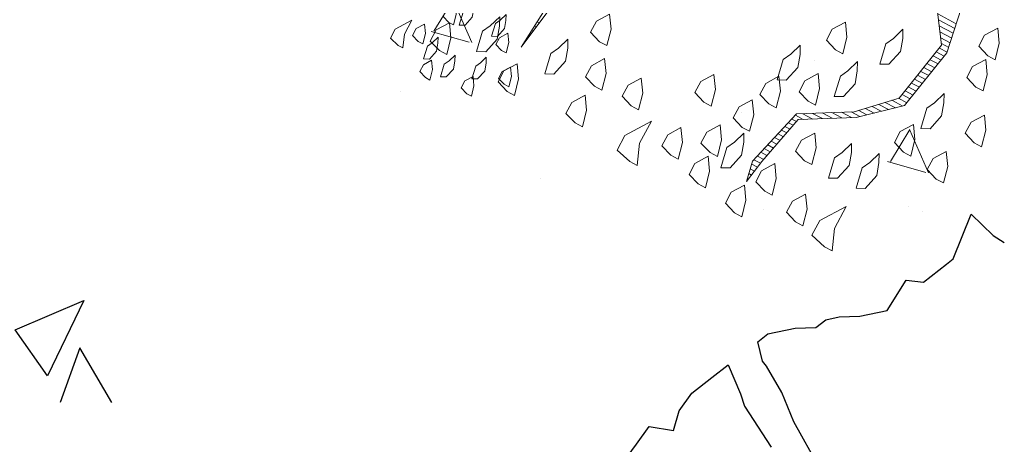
# Model space of a CAD drawing. Header units: millimetres. Extents: x 111 to 1506, y 14 to 566.
# Drawn here: x 252.194 to 253.594, y 196.317 to 196.922 of the extents above; entities that cross this region are included whole.
import ezdxf

# ---------------------------------------------------------------- set-up
doc = ezdxf.new("R2010")
doc.units = ezdxf.units.MM
doc.layers.add('ARBOLES', color=78, linetype='Continuous', lineweight=5)
doc.layers.add('G', color=254, linetype='Continuous', lineweight=5)
doc.layers.add('fer', color=8, linetype='Continuous')
doc.layers.add('FURN', color=253, linetype='Continuous')

# ---------------------------------------------------------------- blocks, each defined once
blk = doc.blocks.new('*X16')
at = {"color": 0}
for p, q in [((18.203, 15.73), (18.2458, 15.73)), ((18.21, 15.72), (18.2476, 15.72)), ((18.217, 15.71), (18.2494, 15.71)), ((18.224, 15.7), (18.2512, 15.7)), ((18.231, 15.69), (18.2531, 15.69)), ((18.238, 15.68), (18.2549, 15.68)), ((18.2367, 15.66), (18.2553, 15.66)), ((18.2385, 15.67), (18.2567, 15.67)), ((18.2329, 15.64), (18.2515, 15.64)), ((18.2348, 15.65), (18.2534, 15.65)), ((18.2292, 15.62), (18.2478, 15.62)), ((18.231, 15.63), (18.2497, 15.63)), ((18.2254, 15.6), (18.244, 15.6)), ((18.2273, 15.61), (18.2459, 15.61)), ((18.2217, 15.58), (18.2403, 15.58)), ((18.2235, 15.59), (18.2422, 15.59)), ((18.2179, 15.56), (18.2365, 15.56)), ((18.2198, 15.57), (18.2384, 15.57)), ((18.2132, 15.54), (18.2328, 15.54)), ((18.216, 15.55), (18.2347, 15.55)), ((18.1932, 15.52), (18.2171, 15.52)), ((18.2032, 15.53), (18.2284, 15.53)), ((18.1732, 15.5), (18.1946, 15.5)), ((18.1832, 15.51), (18.2059, 15.51)), ((18.1532, 15.48), (18.1721, 15.48)), ((18.1632, 15.49), (18.1834, 15.49)), ((18.1238, 15.46), (18.1468, 15.46)), ((18.1409, 15.47), (18.1609, 15.47)), ((18.0895, 15.44), (18.1126, 15.44)), ((18.1066, 15.45), (18.1297, 15.45)), ((18.0552, 15.42), (18.0783, 15.42)), ((18.0723, 15.43), (18.0954, 15.43)), ((18.0407, 15.4), (18.0516, 15.4)), ((18.0433, 15.41), (18.0611, 15.41)), ((18.0353, 15.38), (18.047, 15.38)), ((18.038, 15.39), (18.0493, 15.39)), ((18.03, 15.36), (18.0424, 15.36)), ((18.0327, 15.37), (18.0447, 15.37)), ((18.0247, 15.34), (18.0378, 15.34)), ((18.0273, 15.35), (18.0401, 15.35)), ((17.4867, 15.32), (17.4908, 15.32)), ((17.4874, 15.33), (17.4923, 15.33)), ((18.0193, 15.32), (18.0332, 15.32)), ((18.022, 15.33), (18.0355, 15.33)), ((17.4853, 15.3), (17.4877, 15.3)), ((17.486, 15.31), (17.4893, 15.31)), ((18.014, 15.3), (18.0286, 15.3)), ((18.0167, 15.31), (18.0309, 15.31)), ((17.4838, 15.28), (17.4847, 15.28)), ((17.4846, 15.29), (17.4862, 15.29)), ((18.0113, 15.29), (18.0265, 15.29)), ((18.0115, 15.28), (18.0249, 15.28)), ((17.4831, 15.27), (17.4832, 15.27)), ((18.0135, 15.27), (18.0232, 15.27)), ((18.0155, 15.26), (18.0215, 15.26)), ((18.0175, 15.25), (18.0199, 15.25))]:
    blk.add_line(p, q, dxfattribs=at)
blk = doc.blocks.new('E1E')
at = {"layer": 'ARBOLES', "ltscale": 0.2}
for p, q in [((95.5359, 59.5519), (95.5359, 59.5519)), ((95.6009, 59.4784), (95.6009, 59.4784)), ((95.2708, 59.4541), (95.2708, 59.4541)), ((95.5845, 59.4467), (95.5298, 59.4067)), ((95.6045, 59.3832), (95.5819, 59.4428)), ((95.6038, 59.3838), (95.5266, 59.4035)), ((94.9941, 59.1844), (94.9941, 59.1844)), ((95.1485, 59.1133), (95.1485, 59.1133)), ((94.8455, 58.9854), (94.8455, 58.9854)), ((94.8241, 58.9714), (94.8241, 58.9714)), ((94.928, 58.9668), (94.8733, 58.9268)), ((94.948, 58.9033), (94.9254, 58.9629)), ((95.1411, 58.9598), (95.1411, 58.9598)), ((94.9473, 58.9039), (94.8701, 58.9236))]:
    blk.add_line(p, q, dxfattribs=at)
for points in [[(95.5999, 59.5058), (95.618, 59.509), (95.6252, 59.4927), (95.6198, 59.4611), (95.609, 59.4855), (95.5918, 59.5022)], [(95.5281, 59.503), (95.5421, 59.5044), (95.5475, 59.4922), (95.5448, 59.4764), (95.5313, 59.485), (95.52, 59.4994)], [(95.5259, 59.4533), (95.5263, 59.4633), (95.5132, 59.4818), (95.5069, 59.4741), (95.51, 59.456), (95.5195, 59.4456), (95.5272, 59.4393)], [(95.5679, 59.4574), (95.5683, 59.4674), (95.5552, 59.4859), (95.5489, 59.4782), (95.5521, 59.4601), (95.5615, 59.4497), (95.5692, 59.4434)], [(95.5846, 59.4746), (95.5986, 59.476), (95.604, 59.4638), (95.6013, 59.448), (95.5877, 59.4565), (95.5764, 59.471)], [(95.4626, 59.4641), (95.4766, 59.4655), (95.482, 59.4533), (95.4793, 59.4375), (95.4658, 59.4461), (95.4545, 59.4605)], [(95.5499, 59.4557), (95.5723, 59.4579), (95.581, 59.4384), (95.5767, 59.413), (95.555, 59.4268), (95.5369, 59.4499)], [(95.4902, 59.4131), (95.4906, 59.423), (95.4775, 59.4416), (95.4712, 59.4339), (95.4744, 59.4158), (95.4839, 59.4054), (95.4916, 59.3991)], [(95.4235, 59.4072), (95.4459, 59.4093), (95.4545, 59.3898), (95.4502, 59.3645), (95.4285, 59.3782), (95.4104, 59.4014)], [(95.436, 59.4036), (95.45, 59.4049), (95.4554, 59.3927), (95.4527, 59.3769), (95.4392, 59.3855), (95.4279, 59.4)], [(95.5297, 59.361), (95.5305, 59.3769), (95.5095, 59.4065), (95.4994, 59.3942), (95.5044, 59.3653), (95.5196, 59.3487), (95.5319, 59.3386)], [(95.5778, 59.4132), (95.5918, 59.4145), (95.5973, 59.4023), (95.5946, 59.3865), (95.581, 59.3951), (95.5697, 59.4095)], [(95.5761, 59.3734), (95.5765, 59.3833), (95.5634, 59.4019), (95.5571, 59.3942), (95.5602, 59.3761), (95.5697, 59.3657), (95.5774, 59.3594)], [(95.4844, 59.3715), (95.4984, 59.3729), (95.5038, 59.3607), (95.5011, 59.3449), (95.4875, 59.3535), (95.4762, 59.3679)], [(95.5268, 59.3417), (95.5273, 59.3517), (95.5142, 59.3702), (95.5079, 59.3625), (95.511, 59.3444), (95.5205, 59.3341), (95.5282, 59.3277)], [(95.3093, 59.3485), (95.3317, 59.3507), (95.3404, 59.3312), (95.3361, 59.3059), (95.3144, 59.3196), (95.2963, 59.3427)], [(95.4279, 59.2922), (95.4286, 59.3081), (95.4076, 59.3377), (95.3975, 59.3255), (95.4026, 59.2965), (95.4178, 59.2799), (95.4301, 59.2698)], [(95.1994, 59.3152), (95.2283, 59.3203), (95.2399, 59.2943), (95.2313, 59.2436), (95.2139, 59.2827), (95.1864, 59.3094)], [(95.3382, 59.2835), (95.3606, 59.2857), (95.3693, 59.2662), (95.365, 59.2409), (95.3433, 59.2546), (95.3252, 59.2777)], [(95.1648, 59.253), (95.1872, 59.2552), (95.1959, 59.2357), (95.1915, 59.2104), (95.1698, 59.2241), (95.1518, 59.2472)], [(95.2732, 59.2545), (95.2956, 59.2567), (95.3043, 59.2372), (95.3, 59.2119), (95.2783, 59.2256), (95.2602, 59.2487)], [(95.0975, 59.2464), (95.1199, 59.2486), (95.1286, 59.2291), (95.1243, 59.2038), (95.1026, 59.2175), (95.0845, 59.2407)], [(95.0202, 59.2276), (95.0426, 59.2298), (95.0513, 59.2103), (95.047, 59.185), (95.0253, 59.1987), (95.0072, 59.2218)], [(95.3932, 59.23), (95.4156, 59.2322), (95.4243, 59.2127), (95.42, 59.1874), (95.3983, 59.2011), (95.3802, 59.2242)], [(95.1157, 59.1532), (95.1164, 59.1691), (95.0954, 59.1987), (95.0853, 59.1864), (95.0904, 59.1575), (95.1056, 59.1409), (95.1179, 59.1308)], [(95.1272, 59.1973), (95.1496, 59.1995), (95.1583, 59.18), (95.154, 59.1547), (95.1323, 59.1684), (95.1142, 59.1915)], [(94.9436, 59.1545), (94.966, 59.1567), (94.9747, 59.1372), (94.9704, 59.1119), (94.9487, 59.1256), (94.9306, 59.1487)], [(95.0174, 59.164), (95.0398, 59.1662), (95.0485, 59.1467), (95.0441, 59.1213), (95.0224, 59.1351), (95.0044, 59.1582)], [(95.2017, 59.1525), (95.2241, 59.1547), (95.2328, 59.1352), (95.2285, 59.1099), (95.2068, 59.1236), (95.1887, 59.1468)], [(94.8793, 59.1415), (94.9082, 59.1466), (94.9198, 59.1205), (94.9112, 59.0699), (94.8938, 59.109), (94.8663, 59.1357)], [(95.1273, 59.1272), (95.1497, 59.1294), (95.1584, 59.1099), (95.154, 59.0846), (95.1323, 59.0983), (95.1143, 59.1214)], [(95.0167, 59.078), (95.0391, 59.0801), (95.0478, 59.0606), (95.0435, 59.0353), (95.0218, 59.049), (95.0037, 59.0722)], [(95.1309, 59.0665), (95.1533, 59.0687), (95.162, 59.0491), (95.1577, 59.0238), (95.136, 59.0376), (95.1179, 59.0607)], [(94.9885, 59.0187), (94.9893, 59.0346), (94.9683, 59.0642), (94.9582, 59.0519), (94.9632, 59.023), (94.9784, 59.0064), (94.9907, 58.9963)], [(94.9459, 58.9919), (94.9466, 59.0078), (94.9256, 59.0374), (94.9155, 59.0251), (94.9206, 58.9962), (94.9358, 58.9796), (94.9481, 58.9695)], [(95.1751, 58.9848), (95.1758, 59.0007), (95.1548, 59.0303), (95.1447, 59.018), (95.1498, 58.9891), (95.165, 58.9725), (95.1773, 58.9624)], [(95.0934, 59.0108), (95.1158, 59.013), (95.1245, 58.9935), (95.1201, 58.9681), (95.0985, 58.9819), (95.0804, 59.005)], [(95.0927, 58.9248), (95.0934, 58.9407), (95.0724, 58.9703), (95.0623, 58.958), (95.0674, 58.9291), (95.0826, 58.9125), (95.0949, 58.9023)], [(94.9243, 58.9355), (94.9467, 58.9377), (94.9554, 58.9182), (94.951, 58.8928), (94.9294, 58.9066), (94.9113, 58.9297)], [(94.8534, 58.9195), (94.8758, 58.9217), (94.8845, 58.9022), (94.8802, 58.8769), (94.8585, 58.8906), (94.8404, 58.9137)], [(95.1339, 58.9197), (95.1563, 58.9219), (95.165, 58.9024), (95.1607, 58.8771), (95.139, 58.8908), (95.1209, 58.9139)], [(94.9583, 58.8415), (94.959, 58.8574), (94.938, 58.8871), (94.9279, 58.8748), (94.933, 58.8458), (94.9482, 58.8292), (94.9605, 58.8191)], [(95.0884, 58.8293), (95.0892, 58.8452), (95.0682, 58.8749), (95.0581, 58.8626), (95.0631, 58.8336), (95.0783, 58.817), (95.0906, 58.8069)], [(94.8622, 58.8299), (94.8846, 58.8321), (94.8933, 58.8126), (94.889, 58.7873), (94.8673, 58.801), (94.8492, 58.8241)], [(94.936, 58.7692), (94.9584, 58.7714), (94.9671, 58.7519), (94.9627, 58.7266), (94.941, 58.7403), (94.9229, 58.7634)], [(94.9656, 58.7201), (94.988, 58.7223), (94.9967, 58.7028), (94.9924, 58.6775), (94.9707, 58.6912), (94.9526, 58.7143)]]:
    blk.add_lwpolyline(points, close=True, dxfattribs=at)
for points in [[(95.5364, 59.1535), (95.4683, 59.3414), (95.5314, 59.1123)], [(95.103, 58.7267), (95.0285, 58.7715), (95.0017, 58.8842), (95.0305, 58.9594), (95.0883, 59.0397), (95.0709, 59.1488), (95.0499, 59.1785), (95.0608, 59.1365), (95.0789, 59.0433), (95.0211, 58.963), (94.9858, 58.8849), (95.0126, 58.7722), (95.0574, 58.7064)]]:
    blk.add_lwpolyline(points, dxfattribs=at)
at = {"layer": 'ARBOLES', "ltscale": 0.2, "xscale": 0.8372139817761642, "yscale": 0.8372139817761642, "zscale": 0.8372139817761642, "rotation": 204.0028523145856}
blk.add_blockref('*X16', (103.6395, 76.9735), dxfattribs=at)
blk = doc.blocks.new('tr')
at = {"layer": 'fer', "color": 97}
for p, q in [((1378.7053, 205.1489), (1378.6934, 205.0709)), ((1378.7053, 205.1489), (1378.6934, 205.0709)), ((1378.6934, 205.0709), (1378.6815, 205.0276)), ((1378.6934, 205.0709), (1378.6815, 205.0276)), ((1378.735, 205.0103), (1378.741, 205.0796)), ((1378.735, 205.0103), (1378.741, 205.0796)), ((1378.3066, 205.0363), (1378.3006, 205.0536)), ((1378.3066, 205.0363), (1378.3006, 205.0536)), ((1378.3125, 204.9929), (1378.3066, 205.0363)), ((1378.3125, 204.9929), (1378.3066, 205.0363)), ((1378.372, 205.0276), (1378.3125, 204.9929)), ((1378.372, 205.0276), (1378.3125, 204.9929)), ((1378.3839, 205.0276), (1378.372, 205.0276)), ((1378.3839, 205.0276), (1378.372, 205.0276)), ((1378.4256, 205.0276), (1378.3839, 205.0276)), ((1378.4256, 205.0276), (1378.3839, 205.0276)), ((1378.4434, 205.0103), (1378.4256, 205.0276)), ((1378.4434, 205.0103), (1378.4256, 205.0276)), ((1378.491, 205.0276), (1378.4434, 205.0103)), ((1378.491, 205.0276), (1378.4434, 205.0103)), ((1378.5268, 205.0103), (1378.491, 205.0276)), ((1378.5268, 205.0103), (1378.491, 205.0276)), ((1378.6815, 205.0276), (1378.6755, 204.9843)), ((1378.6815, 205.0276), (1378.6755, 204.9843)), ((1378.5506, 204.9929), (1378.5268, 205.0103)), ((1378.5506, 204.9929), (1378.5268, 205.0103)), ((1378.7291, 204.9929), (1378.735, 205.0103)), ((1378.7291, 204.9929), (1378.735, 205.0103)), ((1378.5684, 204.9843), (1378.5506, 204.9929)), ((1378.5684, 204.9843), (1378.5506, 204.9929)), ((1378.5863, 204.9843), (1378.5684, 204.9843)), ((1378.5863, 204.9843), (1378.5684, 204.9843)), ((1378.6101, 204.9669), (1378.5863, 204.9843)), ((1378.6101, 204.9669), (1378.5863, 204.9843)), ((1378.6755, 204.9843), (1378.6755, 204.9756)), ((1378.6755, 204.9843), (1378.6755, 204.9756)), ((1378.7172, 204.9496), (1378.7291, 204.9929)), ((1378.7172, 204.9496), (1378.7291, 204.9929)), ((1378.6755, 204.9756), (1378.6636, 204.9496)), ((1378.6755, 204.9756), (1378.6636, 204.9496)), ((1378.8362, 204.9756), (1378.8124, 204.9583)), ((1378.8362, 204.9756), (1378.8124, 204.9583)), ((1378.86, 204.9496), (1378.8362, 204.9756)), ((1378.86, 204.9496), (1378.8362, 204.9756)), ((1378.6458, 204.9496), (1378.6101, 204.9669)), ((1378.6458, 204.9496), (1378.6101, 204.9669)), ((1378.8124, 204.9583), (1378.7827, 204.9496)), ((1378.8124, 204.9583), (1378.7827, 204.9496)), ((1378.8898, 204.9583), (1378.86, 204.9496)), ((1378.8898, 204.9583), (1378.86, 204.9496)), ((1378.9195, 204.9669), (1378.8898, 204.9583)), ((1378.9195, 204.9669), (1378.8898, 204.9583)), ((1378.6636, 204.9496), (1378.6458, 204.9496)), ((1378.6636, 204.9496), (1378.6458, 204.9496)), ((1378.7469, 204.9496), (1378.7172, 204.9496)), ((1378.7469, 204.9496), (1378.7172, 204.9496)), ((1378.7827, 204.9496), (1378.7469, 204.9496)), ((1378.7827, 204.9496), (1378.7469, 204.9496))]:
    blk.add_line(p, q, dxfattribs=at)
blk = doc.blocks.new('PLANT')
for p, q in [((0.6285, 0.9023), (0.5736, 0.8306)), ((0.5736, 0.8306), (0.6561, 0.8341)), ((0.5847, 0.7357), (0.5092, 0.8105)), ((0.5092, 0.8105), (0.6278, 0.8031)), ((0.6278, 0.8031), (0.5847, 0.7357))]:
    blk.add_line(p, q)

msp = doc.modelspace()

# ---------------------------------------------------------------- hatches: boundary and pattern name
at = {"layer": 'G', "lineweight": 100, "ltscale": 1000}
h = msp.add_hatch(dxfattribs=at)
h.set_pattern_fill('AR-HBONE', color=256, scale=0.046, angle=-22.08523, style=0)
h.set_pattern_definition([(22.914772, (777.23143, 1670.63463), (0.097837146, 0.241122153), [0.552, -0.184]), (112.914772, (777.40091, 1670.70627), (0.097837146, 0.241122153), [0.552, -0.184])])
edge = h.paths.add_edge_path()
edge.add_line((221.74739, 201.07699), (222.24177, 203.56684))
edge.add_line((222.24177, 203.56684), (283.25265, 176.18215))
edge.add_line((283.25265, 176.18215), (282.61554, 174.27589))
edge.add_line((282.61554, 174.27589), (222.04443, 201.46319))

# ---------------------------------------------------------------- block references
at = {"lineweight": 100, "rotation": 217.9147716791315}
msp.add_blockref('tr', (1214.96891, 1205.32738), dxfattribs=at)
at = {"layer": 'ARBOLES', "color": 0, "xscale": 0.8310831642732954, "yscale": 0.8310831642732954, "zscale": 0.8310831642732954, "rotation": 127.9147716791315}
msp.add_blockref('E1E', (340.57083, 164.59344), dxfattribs=at)
at = {"layer": 'FURN', "rotation": 247.9147716791316}
msp.add_blockref('PLANT', (251.72565, 197.29933), dxfattribs=at)

doc.saveas('drawing.dxf')
